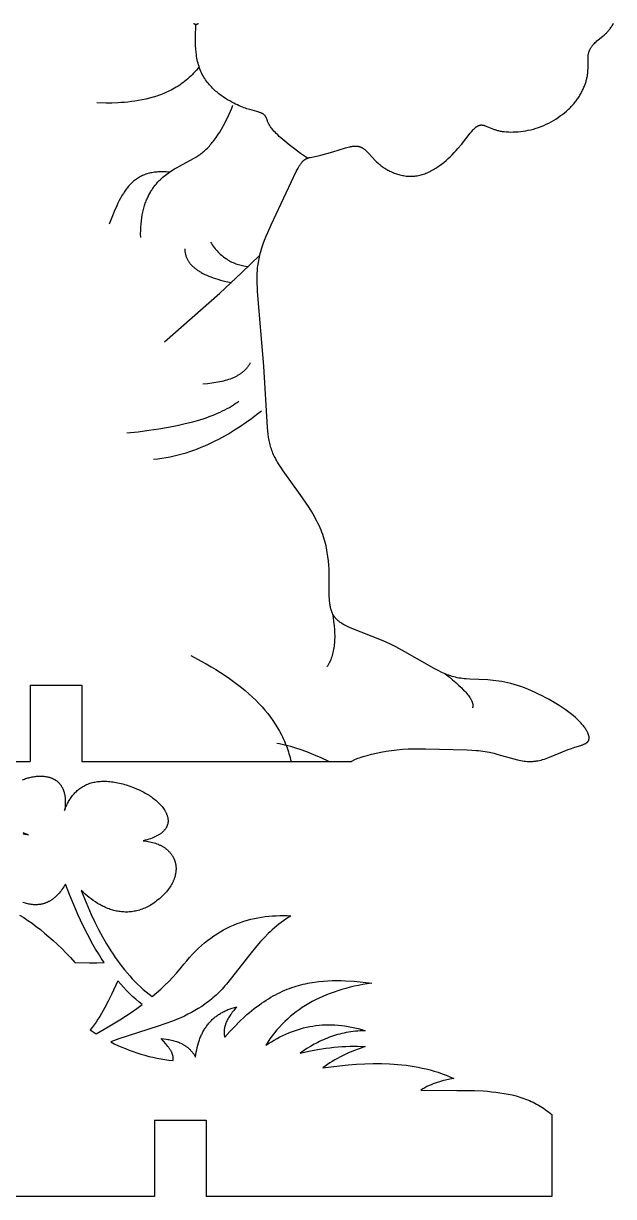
# Model space of a CAD drawing. Extents: x 321 to 471, y 203 to 316.
# Drawn here: x 432.3 to 464.1, y 203.4 to 266.7 of the extents above; entities that cross this region are included whole.
import ezdxf

# ---------------------------------------------------------------- set-up
doc = ezdxf.new("R2010")
doc.units = 0
doc.layers.get('0').update_dxf_attribs({"linetype": 'CONTINUOUS'})

msp = doc.modelspace()

# ---------------------------------------------------------------- linework, layer by layer
at = {"linetype": 'CONTINUOUS'}
for p, q in [((432.633, 231.009), (435.413, 231.009)), ((432.633, 231.009), (432.633, 226.88)), ((435.413, 231.009), (435.413, 226.88)), ((439.349, 207.506), (442.129, 207.506)), ((439.349, 207.506), (439.349, 203.377)), ((442.129, 207.506), (442.129, 203.377)), ((439.349, 203.377), (353.645, 203.377))]:
    msp.add_line(p, q, dxfattribs=at)
at = {"color": 7, "linetype": 'CONTINUOUS'}
for points in [[(435.413, 226.88), (449.982, 226.88), (449.995, 226.889), (450.008, 226.898), (450.022, 226.907), (450.037, 226.916), (450.067, 226.933), (450.099, 226.951), (450.133, 226.968), (450.169, 226.985), (450.206, 227.001), (450.246, 227.018), (450.329, 227.051), (450.419, 227.083), (450.515, 227.115), (450.617, 227.147), (450.83, 227.209), (451.062, 227.269), (451.311, 227.327), (451.575, 227.381), (451.852, 227.43), (452.14, 227.473), (452.437, 227.509), (452.74, 227.535), (453.049, 227.553), (453.361, 227.562), (453.985, 227.561), (456.236, 227.507), (456.482, 227.495), (456.723, 227.477), (456.843, 227.466), (456.962, 227.452), (457.08, 227.436), (457.198, 227.418), (457.316, 227.397), (457.434, 227.373), (457.667, 227.32), (457.897, 227.261), (458.758, 227.019), (458.951, 226.971), (459.043, 226.95), (459.133, 226.932), (459.22, 226.916), (459.306, 226.903), (459.39, 226.893), (459.473, 226.886), (459.514, 226.883), (459.555, 226.881), (459.596, 226.88), (459.636, 226.88), (459.677, 226.88), (459.718, 226.881), (459.758, 226.883), (459.799, 226.886), (459.84, 226.889), (459.881, 226.894), (459.922, 226.899), (459.964, 226.905), (460.005, 226.911), (460.047, 226.919), (460.133, 226.937), (460.22, 226.958), (460.309, 226.983), (460.401, 227.011), (460.494, 227.042), (460.687, 227.113), (461.684, 227.519), (461.873, 227.588), (462.054, 227.647), (462.376, 227.747), (462.446, 227.771), (462.479, 227.784), (462.511, 227.796), (462.542, 227.809), (462.572, 227.823), (462.6, 227.837), (462.613, 227.844), (462.626, 227.851), (462.639, 227.858), (462.651, 227.866), (462.663, 227.874), (462.675, 227.882), (462.686, 227.89), (462.697, 227.898), (462.707, 227.906), (462.717, 227.915), (462.726, 227.924), (462.731, 227.928), (462.735, 227.933), (462.74, 227.938), (462.744, 227.942), (462.748, 227.947), (462.752, 227.952), (462.756, 227.957), (462.76, 227.962), (462.764, 227.967), (462.767, 227.972), (462.771, 227.977), (462.774, 227.982), (462.778, 227.987), (462.781, 227.993), (462.784, 227.998), (462.787, 228.004), (462.789, 228.009), (462.792, 228.015), (462.795, 228.02), (462.797, 228.026), (462.799, 228.032), (462.801, 228.038), (462.803, 228.044), (462.805, 228.05), (462.807, 228.056), (462.809, 228.062), (462.81, 228.069), (462.812, 228.075), (462.813, 228.082), (462.814, 228.088), (462.815, 228.095), (462.816, 228.102), (462.817, 228.108), (462.818, 228.115), (462.818, 228.122), (462.819, 228.129), (462.819, 228.137), (462.819, 228.144), (462.819, 228.151), (462.819, 228.159), (462.818, 228.174), (462.817, 228.189), (462.815, 228.205), (462.813, 228.221), (462.81, 228.237), (462.807, 228.254), (462.803, 228.271), (462.799, 228.288), (462.794, 228.305), (462.788, 228.323), (462.782, 228.341), (462.776, 228.36), (462.769, 228.378), (462.761, 228.397), (462.753, 228.416), (462.744, 228.436), (462.735, 228.456), (462.714, 228.496), (462.692, 228.537), (462.667, 228.579), (462.64, 228.622), (462.611, 228.666), (462.579, 228.711), (462.545, 228.756), (462.509, 228.803), (462.47, 228.85), (462.429, 228.898), (462.386, 228.947), (462.341, 228.996), (462.292, 229.046), (462.242, 229.096), (462.189, 229.148), (462.076, 229.251), (461.953, 229.357), (461.82, 229.464), (461.678, 229.573), (461.526, 229.682), (461.366, 229.792), (461.198, 229.902), (461.025, 230.01), (460.845, 230.117), (460.661, 230.222), (460.474, 230.325), (460.283, 230.425), (460.091, 230.521), (459.898, 230.612), (459.705, 230.699), (459.513, 230.781), (459.322, 230.856), (459.135, 230.925), (458.951, 230.987), (458.771, 231.042), (458.596, 231.09), (458.425, 231.131), (458.259, 231.166), (458.097, 231.196), (457.94, 231.221), (457.786, 231.241), (457.638, 231.257), (457.493, 231.27), (457.353, 231.28), (456.379, 231.322), (456.172, 231.337), (456.073, 231.347), (455.976, 231.358), (455.881, 231.372), (455.787, 231.387), (455.695, 231.405), (455.603, 231.425), (455.512, 231.448), (455.421, 231.473), (455.33, 231.501), (455.238, 231.533), (455.146, 231.567), (455.052, 231.605), (454.956, 231.646), (454.859, 231.691), (454.659, 231.79), (454.454, 231.899), (452.87, 232.807), (452.375, 233.067), (452.121, 233.193), (451.862, 233.315), (451.598, 233.433), (450.003, 234.063), (449.884, 234.115), (449.771, 234.168), (449.663, 234.222), (449.611, 234.249), (449.561, 234.277), (449.512, 234.305), (449.465, 234.334), (449.42, 234.363), (449.376, 234.392), (449.335, 234.423), (449.295, 234.453), (449.258, 234.484), (449.239, 234.5), (449.221, 234.516), (449.204, 234.532), (449.187, 234.549), (449.171, 234.565), (449.155, 234.582), (449.139, 234.599), (449.124, 234.616), (449.109, 234.634), (449.094, 234.652), (449.08, 234.67), (449.067, 234.688), (449.053, 234.707), (449.04, 234.725), (449.028, 234.744), (449.016, 234.764), (449.004, 234.783), (448.993, 234.803), (448.982, 234.824), (448.971, 234.844), (448.961, 234.865), (448.951, 234.887), (448.941, 234.908), (448.932, 234.93), (448.923, 234.953), (448.914, 234.975), (448.898, 235.022), (448.883, 235.07), (448.869, 235.12), (448.856, 235.172), (448.845, 235.225), (448.834, 235.281), (448.825, 235.338), (448.817, 235.397), (448.809, 235.459), (448.803, 235.522), (448.793, 235.656), (448.786, 235.798), (448.779, 237.061), (448.771, 237.273), (448.758, 237.491), (448.739, 237.714), (448.713, 237.943), (448.697, 238.058), (448.678, 238.175), (448.658, 238.293), (448.634, 238.411), (448.609, 238.53), (448.58, 238.65), (448.548, 238.771), (448.514, 238.892), (448.476, 239.013), (448.434, 239.135), (448.39, 239.257), (448.341, 239.379), (448.289, 239.502), (448.234, 239.624), (448.175, 239.747), (448.113, 239.869), (448.048, 239.992), (447.981, 240.114), (447.839, 240.357), (447.69, 240.598), (447.534, 240.836), (447.212, 241.304), (446.292, 242.585), (446.164, 242.774), (446.048, 242.955), (445.995, 243.042), (445.946, 243.127), (445.899, 243.21), (445.856, 243.292), (445.816, 243.372), (445.779, 243.451), (445.744, 243.529), (445.712, 243.606), (445.683, 243.683), (445.656, 243.76), (445.631, 243.836), (445.608, 243.912), (445.587, 243.989), (445.568, 244.066), (445.551, 244.144), (445.536, 244.223), (445.522, 244.303), (445.509, 244.385), (445.488, 244.553), (445.47, 244.73), (445.455, 244.917), (445.254, 248.237), (444.913, 252.268), (444.9, 252.479), (444.891, 252.684), (444.886, 252.883), (444.887, 253.078), (444.894, 253.27), (444.899, 253.365), (444.907, 253.46), (444.916, 253.555), (444.927, 253.65), (444.94, 253.745), (444.954, 253.84), (444.971, 253.936), (444.99, 254.032), (445.011, 254.13), (445.034, 254.228), (445.059, 254.327), (445.087, 254.427), (445.148, 254.629), (445.216, 254.834), (445.292, 255.041), (445.372, 255.25), (445.458, 255.459), (445.639, 255.875), (447.005, 258.741), (447.097, 258.92), (447.141, 258.999), (447.183, 259.071), (447.204, 259.105), (447.225, 259.137), (447.246, 259.167), (447.266, 259.196), (447.287, 259.223), (447.307, 259.248), (447.328, 259.271), (447.348, 259.294), (447.359, 259.304), (447.369, 259.314), (447.379, 259.324), (447.39, 259.334), (447.4, 259.343), (447.41, 259.352), (447.421, 259.361), (447.431, 259.369), (447.442, 259.377), (447.452, 259.385), (447.463, 259.392), (447.474, 259.399), (447.484, 259.406), (447.495, 259.413), (447.506, 259.419), (447.517, 259.426), (447.528, 259.432), (447.539, 259.437), (447.55, 259.443), (447.561, 259.448), (447.583, 259.458), (447.606, 259.468), (447.63, 259.477), (447.653, 259.485), (447.678, 259.492), (447.702, 259.499), (447.753, 259.513), (448.179, 259.602), (448.327, 259.636), (448.646, 259.719), (448.984, 259.815), (449.652, 260.024), (449.732, 260.047), (449.81, 260.068), (449.887, 260.086), (449.925, 260.094), (449.962, 260.101), (450, 260.108), (450.037, 260.113), (450.074, 260.118), (450.11, 260.121), (450.146, 260.123), (450.181, 260.124), (450.199, 260.124), (450.216, 260.124), (450.234, 260.124), (450.251, 260.123), (450.269, 260.121), (450.286, 260.12), (450.303, 260.118), (450.32, 260.116), (450.337, 260.113), (450.353, 260.11), (450.37, 260.107), (450.387, 260.103), (450.403, 260.099), (450.419, 260.094), (450.436, 260.089), (450.452, 260.084), (450.468, 260.078), (450.484, 260.072), (450.499, 260.065), (450.515, 260.058), (450.531, 260.05), (450.546, 260.042), (450.561, 260.034), (450.577, 260.025), (450.592, 260.016), (450.607, 260.006), (450.622, 259.996), (450.637, 259.985), (450.652, 259.974), (450.667, 259.963), (450.697, 259.939), (450.726, 259.914), (450.756, 259.888), (450.785, 259.861), (450.815, 259.832), (450.874, 259.771), (451.127, 259.498), (451.267, 259.35), (451.343, 259.276), (451.423, 259.202), (451.464, 259.165), (451.507, 259.129), (451.551, 259.093), (451.596, 259.057), (451.643, 259.022), (451.691, 258.988), (451.74, 258.954), (451.791, 258.921), (451.843, 258.889), (451.895, 258.857), (451.949, 258.827), (452.004, 258.797), (452.061, 258.769), (452.118, 258.741), (452.176, 258.714), (452.234, 258.689), (452.294, 258.665), (452.355, 258.642), (452.416, 258.621), (452.478, 258.601), (452.541, 258.582), (452.604, 258.565), (452.668, 258.55), (452.733, 258.536), (452.798, 258.524), (452.863, 258.513), (452.929, 258.505), (452.996, 258.498), (453.062, 258.493), (453.129, 258.491), (453.197, 258.49), (453.264, 258.491), (453.332, 258.495), (453.399, 258.501), (453.467, 258.509), (453.535, 258.519), (453.603, 258.532), (453.671, 258.547), (453.739, 258.565), (453.806, 258.584), (453.874, 258.606), (453.941, 258.63), (454.008, 258.656), (454.075, 258.683), (454.142, 258.713), (454.209, 258.745), (454.275, 258.778), (454.341, 258.813), (454.406, 258.849), (454.471, 258.887), (454.536, 258.927), (454.6, 258.968), (454.663, 259.011), (454.726, 259.054), (454.851, 259.146), (454.973, 259.241), (455.092, 259.34), (455.208, 259.443), (455.321, 259.549), (455.43, 259.657), (455.536, 259.767), (455.637, 259.879), (455.735, 259.99), (455.92, 260.213), (456.395, 260.816), (456.465, 260.899), (456.532, 260.976), (456.565, 261.011), (456.597, 261.044), (456.628, 261.075), (456.659, 261.104), (456.675, 261.118), (456.69, 261.131), (456.705, 261.144), (456.72, 261.155), (456.735, 261.167), (456.75, 261.177), (456.765, 261.187), (456.779, 261.196), (456.794, 261.205), (456.808, 261.213), (456.822, 261.22), (456.836, 261.227), (456.851, 261.233), (456.857, 261.236), (456.865, 261.238), (456.872, 261.241), (456.879, 261.243), (456.885, 261.245), (456.892, 261.247), (456.899, 261.249), (456.906, 261.251), (456.913, 261.253), (456.92, 261.254), (456.927, 261.256), (456.934, 261.257), (456.941, 261.258), (456.948, 261.259), (456.955, 261.26), (456.962, 261.261), (456.969, 261.261), (456.975, 261.262), (456.989, 261.262), (457.003, 261.263), (457.017, 261.262), (457.031, 261.262), (457.045, 261.26), (457.058, 261.259), (457.072, 261.257), (457.086, 261.254), (457.1, 261.252), (457.115, 261.249), (457.129, 261.245), (457.143, 261.241), (457.157, 261.237), (457.172, 261.233), (457.201, 261.223), (457.231, 261.212), (457.292, 261.188), (457.569, 261.069), (457.648, 261.039), (457.689, 261.024), (457.732, 261.009), (457.777, 260.995), (457.822, 260.982), (457.87, 260.969), (457.918, 260.958), (457.968, 260.947), (458.02, 260.936), (458.072, 260.927), (458.126, 260.918), (458.182, 260.911), (458.238, 260.904), (458.354, 260.893), (458.474, 260.886), (458.598, 260.882), (458.725, 260.883), (458.855, 260.887), (458.988, 260.896), (459.122, 260.909), (459.258, 260.926), (459.396, 260.949), (459.535, 260.975), (459.674, 261.007), (459.813, 261.044), (459.953, 261.086), (460.091, 261.133), (460.229, 261.184), (460.366, 261.24), (460.501, 261.301), (460.634, 261.366), (460.766, 261.434), (460.895, 261.507), (461.021, 261.584), (461.144, 261.663), (461.264, 261.747), (461.381, 261.833), (461.493, 261.922), (461.602, 262.014), (461.654, 262.061), (461.706, 262.109), (461.756, 262.157), (461.805, 262.206), (461.852, 262.256), (461.899, 262.306), (461.944, 262.356), (461.987, 262.407), (462.03, 262.458), (462.071, 262.51), (462.111, 262.562), (462.15, 262.614), (462.187, 262.666), (462.223, 262.719), (462.258, 262.772), (462.292, 262.825), (462.325, 262.878), (462.356, 262.931), (462.386, 262.985), (462.415, 263.038), (462.443, 263.091), (462.469, 263.144), (462.494, 263.197), (462.518, 263.25), (462.541, 263.303), (462.563, 263.355), (462.583, 263.408), (462.602, 263.46), (462.62, 263.511), (462.637, 263.562), (462.653, 263.613), (462.668, 263.663), (462.681, 263.713), (462.693, 263.762), (462.704, 263.811), (462.714, 263.859), (462.723, 263.907), (462.731, 263.953), (462.738, 264), (462.743, 264.045), (462.752, 264.134), (462.758, 264.221), (462.762, 264.306), (462.763, 264.388), (462.759, 264.835), (462.761, 264.902), (462.762, 264.935), (462.765, 264.968), (462.768, 265), (462.771, 265.031), (462.776, 265.062), (462.781, 265.093), (462.787, 265.123), (462.795, 265.153), (462.803, 265.182), (462.812, 265.211), (462.821, 265.239), (462.832, 265.267), (462.843, 265.295), (462.856, 265.322), (462.869, 265.349), (462.882, 265.376), (462.897, 265.402), (462.912, 265.428), (462.928, 265.454), (462.945, 265.479), (462.963, 265.504), (462.981, 265.529), (462.999, 265.553), (463.019, 265.577), (463.039, 265.601), (463.059, 265.625), (463.081, 265.648), (463.102, 265.671), (463.147, 265.717), (463.195, 265.762), (463.244, 265.806), (463.295, 265.85), (463.573, 266.07), (463.632, 266.119), (463.691, 266.172), (463.721, 266.2), (463.751, 266.229), (463.781, 266.26), (463.811, 266.292), (463.841, 266.325), (463.871, 266.36), (463.901, 266.397), (463.931, 266.436), (463.961, 266.476), (463.991, 266.519), (464.02, 266.564), (464.05, 266.611), (464.079, 266.66), (464.109, 266.712), (464.138, 266.766)], [(441.729, 266.747), (441.72, 266.74), (441.711, 266.734), (441.701, 266.728), (441.692, 266.722), (441.683, 266.717), (441.674, 266.712), (441.67, 266.71), (441.665, 266.708), (441.661, 266.706), (441.656, 266.704), (441.652, 266.702), (441.647, 266.701), (441.643, 266.699), (441.639, 266.698), (441.634, 266.696), (441.63, 266.695), (441.625, 266.694), (441.621, 266.693), (441.617, 266.692), (441.612, 266.692), (441.608, 266.691), (441.604, 266.691), (441.599, 266.69), (441.595, 266.69), (441.591, 266.69), (441.586, 266.69), (441.582, 266.69), (441.578, 266.69), (441.573, 266.69), (441.569, 266.691), (441.565, 266.691), (441.56, 266.692), (441.556, 266.692), (441.552, 266.693), (441.548, 266.694), (441.543, 266.695), (441.539, 266.696), (441.535, 266.697), (441.53, 266.699), (441.526, 266.7), (441.522, 266.702), (441.518, 266.703), (441.513, 266.705), (441.509, 266.707), (441.505, 266.709), (441.501, 266.711), (441.496, 266.713), (441.492, 266.715), (441.484, 266.719), (441.475, 266.724), (441.467, 266.73), (441.458, 266.735), (441.45, 266.741), (441.442, 266.748)], [(412.934, 226.88), (432.633, 226.88)], [(432.21, 225.888), (432.267, 225.91), (432.325, 225.931), (432.383, 225.951), (432.441, 225.97), (432.5, 225.987), (432.559, 226.003), (432.617, 226.018), (432.677, 226.031), (432.736, 226.043), (432.795, 226.054), (432.854, 226.064), (432.912, 226.071), (432.971, 226.078), (433.029, 226.083), (433.088, 226.086), (433.145, 226.088), (433.203, 226.089), (433.26, 226.087), (433.316, 226.084), (433.372, 226.08), (433.427, 226.074), (433.482, 226.066), (433.535, 226.056), (433.562, 226.05), (433.588, 226.044), (433.614, 226.038), (433.64, 226.031), (433.666, 226.024), (433.691, 226.016), (433.717, 226.008), (433.742, 225.999), (433.766, 225.99), (433.791, 225.98), (433.815, 225.97), (433.839, 225.96), (433.863, 225.949), (433.886, 225.937), (433.909, 225.925), (433.932, 225.913), (433.954, 225.9), (433.976, 225.886), (433.998, 225.872), (434.02, 225.858), (434.041, 225.843), (434.062, 225.827), (434.082, 225.811), (434.102, 225.794), (434.122, 225.777), (434.141, 225.76), (434.16, 225.742), (434.178, 225.723), (434.197, 225.704), (434.214, 225.684), (434.232, 225.664), (434.249, 225.643), (434.265, 225.621), (434.281, 225.599), (434.297, 225.577), (434.312, 225.554), (434.327, 225.53), (434.341, 225.506), (434.355, 225.481), (434.368, 225.456), (434.381, 225.43), (434.393, 225.403), (434.405, 225.376), (434.417, 225.349), (434.428, 225.32), (434.438, 225.291), (434.448, 225.262), (434.457, 225.232), (434.466, 225.201), (434.474, 225.17), (434.482, 225.138), (434.489, 225.106), (434.495, 225.072), (434.501, 225.039), (434.507, 225.004), (434.512, 224.969), (434.516, 224.934), (434.52, 224.897), (434.523, 224.861), (434.525, 224.823), (434.528, 224.746), (434.528, 224.666), (434.526, 224.584), (434.521, 224.499), (434.514, 224.412), (434.504, 224.321), (434.49, 224.228), (434.514, 224.293), (434.538, 224.357), (434.564, 224.42), (434.59, 224.482), (434.618, 224.542), (434.647, 224.602), (434.677, 224.66), (434.708, 224.717), (434.74, 224.773), (434.774, 224.828), (434.808, 224.882), (434.844, 224.934), (434.881, 224.985), (434.919, 225.035), (434.958, 225.083), (434.999, 225.13), (435.04, 225.176), (435.083, 225.22), (435.127, 225.263), (435.172, 225.304), (435.218, 225.344), (435.266, 225.383), (435.314, 225.419), (435.364, 225.455), (435.416, 225.489), (435.468, 225.521), (435.521, 225.552), (435.576, 225.581), (435.632, 225.609), (435.69, 225.635), (435.748, 225.659), (435.808, 225.681), (435.869, 225.702), (435.931, 225.721), (435.995, 225.739), (436.06, 225.755), (436.126, 225.768), (436.193, 225.78), (436.262, 225.791), (436.332, 225.799), (436.403, 225.805), (436.475, 225.81), (436.549, 225.813), (436.624, 225.813), (436.701, 225.812), (436.778, 225.809), (436.858, 225.804), (436.938, 225.797), (437.02, 225.787), (437.103, 225.776), (437.187, 225.763), (437.273, 225.747), (437.36, 225.729), (437.448, 225.71), (437.538, 225.688), (437.629, 225.664), (437.722, 225.637), (437.816, 225.609), (438.008, 225.545), (438.205, 225.472), (438.409, 225.389), (438.484, 225.356), (438.559, 225.322), (438.633, 225.287), (438.705, 225.25), (438.777, 225.212), (438.847, 225.174), (438.916, 225.134), (438.983, 225.093), (439.049, 225.052), (439.114, 225.009), (439.177, 224.965), (439.238, 224.921), (439.298, 224.876), (439.356, 224.83), (439.412, 224.784), (439.466, 224.737), (439.519, 224.689), (439.569, 224.641), (439.618, 224.592), (439.664, 224.543), (439.709, 224.494), (439.751, 224.444), (439.79, 224.393), (439.828, 224.343), (439.863, 224.292), (439.88, 224.267), (439.896, 224.241), (439.911, 224.216), (439.926, 224.19), (439.94, 224.164), (439.954, 224.139), (439.966, 224.113), (439.979, 224.087), (439.99, 224.062), (440.001, 224.036), (440.011, 224.01), (440.02, 223.985), (440.029, 223.959), (440.037, 223.934), (440.044, 223.908), (440.051, 223.882), (440.057, 223.857), (440.062, 223.832), (440.066, 223.806), (440.07, 223.781), (440.073, 223.755), (440.075, 223.73), (440.076, 223.705), (440.077, 223.68), (440.077, 223.655), (440.076, 223.63), (440.074, 223.605), (440.071, 223.581), (440.067, 223.556), (440.063, 223.532), (440.058, 223.507), (440.052, 223.483), (440.045, 223.459), (440.037, 223.435), (440.029, 223.411), (440.019, 223.387), (440.009, 223.364), (439.998, 223.34), (439.986, 223.317), (439.973, 223.294), (439.959, 223.271), (439.944, 223.249), (439.928, 223.226), (439.911, 223.204), (439.894, 223.181), (439.875, 223.16), (439.856, 223.138), (439.835, 223.116), (439.814, 223.095), (439.791, 223.074), (439.768, 223.053), (439.743, 223.032), (439.718, 223.012), (439.692, 222.992), (439.664, 222.972), (439.636, 222.952), (439.606, 222.933), (439.576, 222.914), (439.544, 222.895), (439.511, 222.876), (439.478, 222.858), (439.443, 222.84), (439.407, 222.822), (439.37, 222.805), (439.293, 222.771), (439.211, 222.738), (439.125, 222.707), (439.035, 222.677), (438.94, 222.648), (438.84, 222.621), (438.735, 222.596), (438.825, 222.587), (438.913, 222.575), (438.998, 222.562), (439.082, 222.546), (439.163, 222.528), (439.242, 222.509), (439.318, 222.487), (439.393, 222.463), (439.465, 222.437), (439.535, 222.41), (439.569, 222.395), (439.602, 222.38), (439.635, 222.365), (439.668, 222.349), (439.699, 222.333), (439.73, 222.316), (439.761, 222.299), (439.791, 222.282), (439.82, 222.264), (439.849, 222.246), (439.877, 222.227), (439.905, 222.208), (439.932, 222.188), (439.959, 222.168), (439.984, 222.148), (440.01, 222.128), (440.034, 222.107), (440.058, 222.085), (440.082, 222.064), (440.105, 222.042), (440.127, 222.019), (440.148, 221.996), (440.169, 221.973), (440.19, 221.95), (440.21, 221.926), (440.229, 221.902), (440.247, 221.878), (440.265, 221.853), (440.282, 221.828), (440.299, 221.803), (440.315, 221.778), (440.33, 221.752), (440.345, 221.726), (440.359, 221.699), (440.373, 221.673), (440.386, 221.646), (440.398, 221.619), (440.41, 221.591), (440.421, 221.564), (440.431, 221.536), (440.441, 221.508), (440.45, 221.48), (440.458, 221.451), (440.466, 221.422), (440.473, 221.393), (440.479, 221.364), (440.485, 221.335), (440.49, 221.306), (440.495, 221.276), (440.498, 221.246), (440.502, 221.216), (440.504, 221.186), (440.506, 221.155), (440.507, 221.125), (440.507, 221.094), (440.507, 221.063), (440.506, 221.032), (440.505, 221.001), (440.503, 220.97), (440.5, 220.939), (440.496, 220.907), (440.492, 220.876), (440.487, 220.844), (440.482, 220.812), (440.475, 220.78), (440.468, 220.749), (440.461, 220.716), (440.452, 220.684), (440.443, 220.652), (440.434, 220.62), (440.423, 220.588), (440.412, 220.555), (440.4, 220.523), (440.388, 220.49), (440.374, 220.458), (440.361, 220.425), (440.346, 220.393), (440.331, 220.36), (440.298, 220.295), (440.262, 220.23), (440.224, 220.165), (440.182, 220.1), (440.138, 220.035), (440.091, 219.97), (440.041, 219.906), (439.988, 219.842), (439.932, 219.778), (439.873, 219.714), (439.811, 219.651), (439.746, 219.588), (439.678, 219.526), (439.607, 219.464), (439.533, 219.403), (439.461, 219.347), (439.39, 219.293), (439.318, 219.242), (439.246, 219.194), (439.175, 219.149), (439.103, 219.106), (439.031, 219.066), (438.96, 219.028), (438.888, 218.993), (438.817, 218.96), (438.745, 218.93), (438.674, 218.902), (438.603, 218.877), (438.532, 218.854), (438.461, 218.833), (438.39, 218.815), (438.319, 218.799), (438.249, 218.785), (438.179, 218.773), (438.109, 218.763), (438.039, 218.756), (437.969, 218.75), (437.9, 218.747), (437.83, 218.745), (437.761, 218.746), (437.692, 218.748), (437.624, 218.752), (437.556, 218.758), (437.488, 218.766), (437.42, 218.776), (437.353, 218.787), (437.286, 218.801), (437.22, 218.815), (437.153, 218.832), (437.088, 218.85), (437.022, 218.87), (436.957, 218.891), (436.892, 218.913), (436.828, 218.938), (436.764, 218.963), (436.701, 218.99), (436.638, 219.018), (436.575, 219.048), (436.513, 219.079), (436.452, 219.111), (436.391, 219.144), (436.33, 219.179), (436.27, 219.214), (436.152, 219.289), (436.036, 219.367), (435.922, 219.45), (435.811, 219.536), (435.702, 219.625), (435.595, 219.717), (435.492, 219.812), (435.391, 219.909), (435.565, 219.471), (435.746, 219.041), (435.932, 218.619), (436.126, 218.206), (436.328, 217.803), (436.538, 217.41), (436.757, 217.027), (436.985, 216.656), (437.103, 216.475), (437.224, 216.297), (437.347, 216.123), (437.472, 215.951), (437.601, 215.783), (437.733, 215.619), (437.867, 215.458), (438.004, 215.3), (438.145, 215.146), (438.288, 214.996), (438.435, 214.85), (438.585, 214.707), (438.739, 214.569), (438.896, 214.435), (439.056, 214.305), (439.22, 214.178), (439.452, 214.376), (439.679, 214.579), (439.901, 214.787), (440.118, 215.002), (440.33, 215.223), (440.537, 215.45), (440.738, 215.685), (440.934, 215.926), (441.086, 216.114), (441.24, 216.294), (441.396, 216.466), (441.555, 216.63), (441.716, 216.787), (441.879, 216.936), (442.044, 217.078), (442.212, 217.213), (442.381, 217.341), (442.552, 217.462), (442.725, 217.575), (442.9, 217.682), (443.077, 217.783), (443.255, 217.876), (443.436, 217.963), (443.618, 218.044), (443.801, 218.118), (443.986, 218.186), (444.172, 218.248), (444.36, 218.305), (444.55, 218.355), (444.74, 218.399), (444.932, 218.438), (445.125, 218.47), (445.32, 218.498), (445.515, 218.52), (445.712, 218.537), (445.909, 218.548), (446.108, 218.555), (446.307, 218.556), (446.507, 218.553), (446.708, 218.544), (446.57, 218.455), (446.435, 218.365), (446.305, 218.272), (446.178, 218.178), (446.056, 218.083), (445.936, 217.986), (445.82, 217.887), (445.707, 217.786), (445.596, 217.684), (445.488, 217.58), (445.277, 217.367), (445.074, 217.147), (444.875, 216.92), (444.485, 216.446), (443.229, 214.85), (443.152, 214.758), (443.075, 214.668), (442.996, 214.581), (442.916, 214.496), (442.836, 214.414), (442.754, 214.334), (442.672, 214.256), (442.589, 214.18), (442.504, 214.106), (442.419, 214.035), (442.334, 213.965), (442.247, 213.898), (442.16, 213.832), (442.071, 213.768), (441.892, 213.646), (441.711, 213.53), (441.526, 213.421), (441.339, 213.318), (441.149, 213.22), (440.956, 213.127), (440.761, 213.039), (440.564, 212.955), (440.365, 212.875), (439.96, 212.723), (439.548, 212.581), (437.413, 211.892), (436.978, 211.733), (437.174, 211.635), (437.372, 211.541), (437.573, 211.451), (437.775, 211.366), (437.98, 211.284), (438.187, 211.207), (438.395, 211.135), (438.605, 211.068), (438.817, 211.006), (439.031, 210.949), (439.246, 210.897), (439.463, 210.851), (439.682, 210.811), (439.901, 210.776), (440.122, 210.748), (440.345, 210.726), (440.346, 210.736), (440.348, 210.745), (440.35, 210.755), (440.351, 210.764), (440.352, 210.774), (440.353, 210.783), (440.354, 210.793), (440.355, 210.802), (440.356, 210.821), (440.356, 210.841), (440.355, 210.86), (440.354, 210.879), (440.353, 210.898), (440.35, 210.917), (440.348, 210.937), (440.344, 210.956), (440.34, 210.975), (440.336, 210.994), (440.331, 211.014), (440.325, 211.033), (440.319, 211.052), (440.312, 211.071), (440.305, 211.091), (440.298, 211.11), (440.29, 211.129), (440.281, 211.148), (440.272, 211.167), (440.263, 211.187), (440.243, 211.225), (440.222, 211.263), (440.199, 211.301), (440.175, 211.339), (440.15, 211.376), (440.124, 211.414), (440.097, 211.451), (440.068, 211.488), (440.01, 211.561), (439.949, 211.633), (439.824, 211.773), (439.701, 211.907), (439.845, 211.893), (439.987, 211.876), (440.057, 211.865), (440.127, 211.854), (440.195, 211.841), (440.263, 211.826), (440.33, 211.811), (440.397, 211.794), (440.462, 211.775), (440.526, 211.755), (440.59, 211.733), (440.652, 211.709), (440.714, 211.684), (440.774, 211.656), (440.833, 211.627), (440.863, 211.611), (440.892, 211.595), (440.92, 211.579), (440.948, 211.562), (440.976, 211.544), (441.004, 211.526), (441.031, 211.508), (441.058, 211.488), (441.085, 211.469), (441.112, 211.448), (441.137, 211.427), (441.163, 211.406), (441.189, 211.384), (441.214, 211.361), (441.238, 211.337), (441.262, 211.313), (441.286, 211.289), (441.31, 211.263), (441.333, 211.237), (441.356, 211.21), (441.378, 211.183), (441.4, 211.155), (441.422, 211.126), (441.443, 211.097), (441.464, 211.067), (441.484, 211.036), (441.504, 211.004), (441.523, 210.972), (441.542, 210.939), (441.561, 210.905), (441.578, 211.042), (441.599, 211.175), (441.623, 211.306), (441.651, 211.432), (441.682, 211.556), (441.716, 211.676), (441.753, 211.793), (441.773, 211.85), (441.794, 211.906), (441.816, 211.962), (441.838, 212.016), (441.862, 212.07), (441.886, 212.123), (441.911, 212.175), (441.937, 212.227), (441.963, 212.277), (441.991, 212.327), (442.019, 212.375), (442.048, 212.423), (442.078, 212.47), (442.109, 212.517), (442.141, 212.562), (442.174, 212.607), (442.207, 212.65), (442.241, 212.693), (442.276, 212.735), (442.312, 212.777), (442.349, 212.817), (442.387, 212.857), (442.425, 212.895), (442.464, 212.933), (442.504, 212.97), (442.545, 213.006), (442.587, 213.042), (442.63, 213.076), (442.673, 213.11), (442.717, 213.143), (442.763, 213.175), (442.809, 213.206), (442.855, 213.236), (442.903, 213.266), (442.952, 213.294), (443.001, 213.322), (443.051, 213.349), (443.102, 213.375), (443.154, 213.401), (443.207, 213.425), (443.26, 213.449), (443.314, 213.472), (443.37, 213.494), (443.426, 213.515), (443.482, 213.535), (443.54, 213.554), (443.658, 213.591), (443.779, 213.624), (443.622, 213.431), (443.548, 213.334), (443.477, 213.236), (443.443, 213.187), (443.41, 213.137), (443.379, 213.088), (443.349, 213.038), (443.32, 212.988), (443.292, 212.938), (443.266, 212.888), (443.242, 212.837), (443.219, 212.786), (443.198, 212.735), (443.179, 212.683), (443.171, 212.657), (443.162, 212.631), (443.155, 212.605), (443.147, 212.579), (443.14, 212.552), (443.134, 212.526), (443.128, 212.5), (443.123, 212.473), (443.119, 212.447), (443.115, 212.42), (443.111, 212.393), (443.108, 212.366), (443.106, 212.339), (443.104, 212.312), (443.103, 212.285), (443.103, 212.257), (443.103, 212.23), (443.104, 212.202), (443.105, 212.175), (443.108, 212.147), (443.111, 212.119), (443.114, 212.091), (443.118, 212.063), (443.123, 212.035), (443.129, 212.007), (443.135, 211.978), (443.406, 212.285), (443.675, 212.571), (443.941, 212.838), (444.206, 213.085), (444.338, 213.203), (444.469, 213.315), (444.6, 213.423), (444.73, 213.527), (444.859, 213.627), (444.989, 213.722), (445.118, 213.814), (445.246, 213.901), (445.374, 213.984), (445.502, 214.064), (445.629, 214.14), (445.756, 214.212), (445.882, 214.28), (446.009, 214.345), (446.134, 214.406), (446.26, 214.464), (446.385, 214.519), (446.509, 214.571), (446.634, 214.619), (446.758, 214.664), (446.882, 214.707), (447.005, 214.746), (447.128, 214.783), (447.251, 214.816), (447.374, 214.848), (447.496, 214.876), (447.618, 214.902), (447.74, 214.926), (447.861, 214.947), (447.982, 214.966), (448.224, 214.997), (448.465, 215.02), (448.705, 215.036), (448.945, 215.044), (449.184, 215.046), (449.422, 215.043), (449.659, 215.034), (450.133, 215.005), (451.078, 214.912), (450.836, 214.874), (450.598, 214.832), (450.364, 214.786), (450.133, 214.736), (449.907, 214.682), (449.684, 214.623), (449.466, 214.56), (449.251, 214.493), (449.04, 214.422), (448.834, 214.347), (448.631, 214.267), (448.433, 214.183), (448.238, 214.094), (448.048, 214.001), (447.862, 213.904), (447.68, 213.802), (447.502, 213.696), (447.328, 213.585), (447.159, 213.47), (446.994, 213.35), (446.833, 213.226), (446.676, 213.097), (446.524, 212.963), (446.376, 212.825), (446.233, 212.682), (446.094, 212.535), (445.959, 212.382), (445.829, 212.225), (445.703, 212.063), (445.582, 211.897), (445.466, 211.725), (445.354, 211.549), (445.505, 211.647), (445.657, 211.741), (445.81, 211.83), (445.965, 211.916), (446.12, 211.997), (446.276, 212.073), (446.433, 212.145), (446.591, 212.213), (446.75, 212.276), (446.911, 212.335), (447.072, 212.389), (447.234, 212.438), (447.397, 212.482), (447.562, 212.522), (447.727, 212.556), (447.894, 212.586), (448.062, 212.61), (448.23, 212.63), (448.4, 212.644), (448.572, 212.653), (448.744, 212.657), (448.917, 212.656), (449.092, 212.649), (449.268, 212.637), (449.445, 212.619), (449.623, 212.596), (449.803, 212.567), (449.984, 212.532), (450.166, 212.492), (450.349, 212.446), (450.534, 212.394), (450.72, 212.336), (450.586, 212.332), (450.454, 212.325), (450.324, 212.316), (450.196, 212.304), (450.07, 212.289), (449.945, 212.272), (449.822, 212.253), (449.701, 212.231), (449.581, 212.207), (449.464, 212.181), (449.347, 212.152), (449.232, 212.122), (449.119, 212.089), (449.007, 212.054), (448.897, 212.017), (448.788, 211.978), (448.681, 211.937), (448.575, 211.894), (448.47, 211.849), (448.366, 211.803), (448.264, 211.755), (448.163, 211.705), (448.063, 211.653), (447.965, 211.6), (447.771, 211.488), (447.581, 211.371), (447.396, 211.248), (447.214, 211.12), (447.683, 211.225), (448.143, 211.314), (448.595, 211.387), (448.818, 211.416), (449.039, 211.441), (449.257, 211.462), (449.473, 211.478), (449.687, 211.49), (449.898, 211.497), (450.107, 211.499), (450.314, 211.497), (450.518, 211.489), (450.72, 211.477), (450.403, 211.363), (450.095, 211.242), (449.795, 211.113), (449.648, 211.046), (449.504, 210.976), (449.361, 210.904), (449.222, 210.83), (449.084, 210.754), (448.948, 210.675), (448.815, 210.593), (448.685, 210.509), (448.556, 210.422), (448.43, 210.332), (449.342, 210.444), (449.796, 210.489), (450.249, 210.524), (450.701, 210.549), (451.15, 210.562), (451.598, 210.562), (452.044, 210.548), (452.266, 210.535), (452.488, 210.518), (452.708, 210.496), (452.929, 210.471), (453.148, 210.44), (453.367, 210.405), (453.585, 210.365), (453.803, 210.32), (454.02, 210.27), (454.236, 210.215), (454.451, 210.154), (454.665, 210.087), (454.879, 210.014), (455.091, 209.936), (455.303, 209.851), (455.514, 209.76), (455.291, 209.718), (455.067, 209.67), (454.955, 209.643), (454.843, 209.613), (454.732, 209.581), (454.62, 209.546), (454.508, 209.507), (454.396, 209.465), (454.284, 209.418), (454.173, 209.368), (454.061, 209.313), (454.005, 209.283), (453.949, 209.252), (453.893, 209.22), (453.837, 209.187), (453.781, 209.152), (453.725, 209.116), (455.67, 209.114), (456.624, 209.101), (457.092, 209.079), (457.323, 209.062), (457.552, 209.042), (457.779, 209.017), (458.003, 208.987), (458.225, 208.952), (458.444, 208.91), (458.66, 208.863), (458.873, 208.809), (458.978, 208.779), (459.083, 208.747), (459.186, 208.714), (459.289, 208.678), (459.391, 208.641), (459.491, 208.601), (459.591, 208.559), (459.69, 208.516), (459.788, 208.47), (459.885, 208.421), (459.981, 208.371), (460.076, 208.318), (460.17, 208.262), (460.263, 208.204), (460.355, 208.144), (460.445, 208.081), (460.535, 208.015), (460.623, 207.946), (460.71, 207.875), (460.796, 207.801), (460.796, 207.801), (460.796, 203.377), (460.795, 203.377), (442.129, 203.377)], [(432.248, 222.966), (432.531, 222.922), (432.433, 222.952), (432.337, 222.983), (432.244, 223.016)], [(432.056, 218.58), (432.28, 218.442), (432.505, 218.294), (432.73, 218.138), (432.956, 217.971), (433.182, 217.796), (433.41, 217.61), (433.638, 217.414), (433.868, 217.209), (434.099, 216.993), (434.331, 216.767), (434.565, 216.53), (434.801, 216.283), (435.038, 216.025), (435.832, 216.007), (436.228, 216.009), (436.624, 216.022), (436.467, 216.259), (436.314, 216.501), (436.165, 216.748), (436.02, 216.999), (435.74, 217.512), (435.474, 218.04), (435.221, 218.581), (434.981, 219.131), (434.753, 219.691), (434.537, 220.257), (434.49, 220.178), (434.443, 220.101), (434.395, 220.028), (434.346, 219.958), (434.297, 219.891), (434.247, 219.828), (434.196, 219.767), (434.145, 219.71), (434.093, 219.655), (434.04, 219.603), (434.014, 219.579), (433.987, 219.555), (433.96, 219.532), (433.933, 219.509), (433.906, 219.487), (433.879, 219.466), (433.851, 219.446), (433.824, 219.426), (433.796, 219.407), (433.768, 219.389), (433.74, 219.371), (433.712, 219.354), (433.684, 219.338), (433.656, 219.322), (433.627, 219.307), (433.599, 219.293), (433.57, 219.28), (433.541, 219.267), (433.512, 219.254), (433.483, 219.243), (433.454, 219.232), (433.424, 219.221), (433.395, 219.212), (433.365, 219.203), (433.336, 219.194), (433.306, 219.186), (433.276, 219.179), (433.246, 219.172), (433.216, 219.167), (433.185, 219.161), (433.155, 219.156), (433.125, 219.152), (433.094, 219.149), (433.063, 219.146), (433.033, 219.143), (433.002, 219.141), (432.971, 219.14), (432.94, 219.139), (432.909, 219.139), (432.878, 219.14), (432.847, 219.14), (432.815, 219.142), (432.752, 219.147), (432.689, 219.153), (432.625, 219.162), (432.562, 219.173), (432.497, 219.186), (432.433, 219.201), (432.368, 219.219), (432.304, 219.237), (432.239, 219.258)], [(435.873, 212.377), (436.192, 212.174), (436.838, 212.539), (437.469, 212.921), (437.778, 213.119), (438.083, 213.322), (438.382, 213.532), (438.676, 213.748), (438.501, 213.89), (438.33, 214.037), (438.162, 214.19), (437.997, 214.348), (437.836, 214.511), (437.677, 214.679), (437.522, 214.851), (437.37, 215.028), (437.022, 214.284), (436.846, 213.93), (436.666, 213.59), (436.48, 213.264), (436.385, 213.107), (436.287, 212.953), (436.188, 212.803), (436.085, 212.657), (435.98, 212.515), (435.873, 212.377), (435.873, 212.377)]]:
    msp.add_lwpolyline(points, dxfattribs=at)
at = {"color": 1, "linetype": 'CONTINUOUS'}
for points in [[(447.608, 259.468), (447.232, 259.729), (446.904, 259.968), (446.62, 260.185), (446.377, 260.383), (446.17, 260.561), (446.08, 260.644), (445.998, 260.722), (445.923, 260.797), (445.856, 260.867), (445.795, 260.934), (445.741, 260.997), (445.692, 261.056), (445.649, 261.112), (445.612, 261.165), (445.595, 261.19), (445.579, 261.215), (445.564, 261.238), (445.55, 261.261), (445.537, 261.284), (445.525, 261.305), (445.514, 261.326), (445.504, 261.347), (445.494, 261.367), (445.486, 261.386), (445.47, 261.422), (445.456, 261.457), (445.444, 261.489), (445.407, 261.601), (445.402, 261.613), (445.398, 261.625), (445.393, 261.637), (445.388, 261.648), (445.383, 261.659), (445.378, 261.67), (445.372, 261.681), (445.366, 261.691), (445.361, 261.701), (445.354, 261.711), (445.348, 261.72), (445.342, 261.73), (445.335, 261.739), (445.329, 261.748), (445.322, 261.756), (445.314, 261.765), (445.307, 261.773), (445.3, 261.781), (445.292, 261.789), (445.284, 261.796), (445.276, 261.804), (445.268, 261.811), (445.26, 261.818), (445.252, 261.825), (445.243, 261.831), (445.234, 261.838), (445.225, 261.844), (445.216, 261.85), (445.207, 261.856), (445.197, 261.862), (445.188, 261.868), (445.178, 261.873), (445.158, 261.884), (445.137, 261.894), (445.115, 261.904), (445.093, 261.913), (445.071, 261.922), (445.047, 261.931), (445.023, 261.939), (444.974, 261.955), (444.866, 261.986), (444.487, 262.089), (444.339, 262.135), (444.261, 262.162), (444.18, 262.191), (444.095, 262.224), (444.008, 262.259), (443.917, 262.299), (443.823, 262.342), (443.725, 262.389), (443.623, 262.441), (443.518, 262.497), (443.409, 262.558), (443.296, 262.625), (443.18, 262.697), (443.062, 262.775), (442.943, 262.859), (442.824, 262.949), (442.764, 262.996), (442.705, 263.045), (442.646, 263.096), (442.588, 263.148), (442.53, 263.203), (442.473, 263.258), (442.417, 263.316), (442.361, 263.375), (442.307, 263.437), (442.254, 263.5), (442.202, 263.565), (442.152, 263.632), (442.103, 263.701), (442.056, 263.772), (442.01, 263.845), (441.967, 263.919), (441.925, 263.996), (441.885, 264.076), (441.848, 264.157), (441.813, 264.24), (441.78, 264.326), (441.75, 264.413), (441.722, 264.503), (441.697, 264.595), (441.675, 264.688), (441.655, 264.783), (441.636, 264.879), (441.621, 264.975), (441.607, 265.072), (441.595, 265.169), (441.576, 265.361), (441.563, 265.55), (441.556, 265.733), (441.553, 265.907), (441.553, 266.07), (441.557, 266.219), (441.569, 266.467), (441.581, 266.631), (441.586, 266.69), (441.586, 266.69)], [(441.75, 264.413), (441.68, 264.32), (441.608, 264.229), (441.534, 264.142), (441.458, 264.057), (441.381, 263.975), (441.301, 263.896), (441.22, 263.82), (441.138, 263.746), (441.054, 263.675), (440.968, 263.606), (440.882, 263.54), (440.793, 263.477), (440.704, 263.416), (440.614, 263.357), (440.522, 263.301), (440.43, 263.247), (440.336, 263.195), (440.242, 263.146), (440.147, 263.098), (440.051, 263.053), (439.954, 263.01), (439.857, 262.969), (439.76, 262.93), (439.662, 262.892), (439.563, 262.857), (439.465, 262.824), (439.267, 262.762), (439.069, 262.707), (438.872, 262.659), (438.675, 262.617), (438.48, 262.58), (438.287, 262.549), (438.096, 262.522), (437.909, 262.501), (437.725, 262.483), (437.546, 262.469), (437.372, 262.459), (437.041, 262.448), (436.737, 262.446), (436.228, 262.458)], [(438.599, 255.18), (438.597, 255.376), (438.601, 255.564), (438.609, 255.746), (438.622, 255.921), (438.639, 256.09), (438.661, 256.252), (438.686, 256.407), (438.716, 256.556), (438.75, 256.7), (438.787, 256.837), (438.807, 256.904), (438.827, 256.969), (438.849, 257.033), (438.871, 257.095), (438.894, 257.156), (438.918, 257.216), (438.943, 257.275), (438.968, 257.332), (438.994, 257.388), (439.02, 257.442), (439.047, 257.496), (439.075, 257.548), (439.103, 257.599), (439.132, 257.649), (439.162, 257.698), (439.192, 257.746), (439.222, 257.792), (439.253, 257.838), (439.284, 257.882), (439.316, 257.926), (439.381, 258.009), (439.447, 258.089), (439.515, 258.166), (439.583, 258.238), (439.653, 258.307), (439.723, 258.373), (439.793, 258.436), (439.864, 258.496), (439.936, 258.553), (440.007, 258.608), (440.078, 258.66), (440.148, 258.71), (440.288, 258.804), (440.425, 258.89), (440.561, 258.97), (440.694, 259.045), (441.451, 259.451), (441.571, 259.522), (441.689, 259.596), (441.747, 259.635), (441.805, 259.676), (441.862, 259.718), (441.919, 259.761), (441.976, 259.806), (442.032, 259.854), (442.088, 259.903), (442.143, 259.954), (442.198, 260.008), (442.253, 260.064), (442.307, 260.122), (442.36, 260.183), (442.414, 260.245), (442.466, 260.309), (442.518, 260.375), (442.57, 260.442), (442.671, 260.582), (442.77, 260.728), (442.866, 260.878), (442.959, 261.033), (443.049, 261.191), (443.136, 261.352), (443.219, 261.515), (443.299, 261.679), (443.374, 261.844), (443.446, 262.008), (443.514, 262.171), (443.577, 262.333)], [(440.148, 258.71), (440.06, 258.718), (439.973, 258.724), (439.889, 258.728), (439.806, 258.73), (439.724, 258.73), (439.645, 258.729), (439.567, 258.726), (439.491, 258.721), (439.416, 258.714), (439.343, 258.706), (439.272, 258.696), (439.202, 258.684), (439.134, 258.67), (439.067, 258.655), (439.001, 258.638), (438.938, 258.619), (438.875, 258.599), (438.813, 258.577), (438.753, 258.553), (438.695, 258.528), (438.637, 258.501), (438.581, 258.472), (438.526, 258.442), (438.472, 258.41), (438.419, 258.376), (438.367, 258.341), (438.317, 258.304), (438.267, 258.266), (438.218, 258.226), (438.171, 258.185), (438.124, 258.142), (438.078, 258.097), (438.033, 258.051), (437.989, 258.003), (437.946, 257.954), (437.903, 257.904), (437.861, 257.851), (437.82, 257.798), (437.78, 257.743), (437.74, 257.686), (437.701, 257.628), (437.662, 257.568), (437.587, 257.445), (437.514, 257.316), (437.442, 257.181), (437.371, 257.04), (437.302, 256.894), (437.167, 256.586), (437.033, 256.256), (436.899, 255.906)], [(442.369, 254.923), (442.417, 254.851), (442.466, 254.78), (442.516, 254.711), (442.568, 254.645), (442.62, 254.58), (442.673, 254.518), (442.728, 254.457), (442.783, 254.399), (442.839, 254.343), (442.897, 254.288), (442.955, 254.236), (443.014, 254.186), (443.075, 254.138), (443.136, 254.092), (443.199, 254.048), (443.262, 254.006), (443.326, 253.966), (443.392, 253.928), (443.458, 253.893), (443.526, 253.859), (443.594, 253.827), (443.664, 253.798), (443.734, 253.77), (443.806, 253.745), (443.878, 253.722), (443.952, 253.7), (444.026, 253.681), (444.102, 253.664), (444.178, 253.649), (444.256, 253.635), (444.335, 253.624), (444.414, 253.615)], [(439.892, 249.552), (442.867, 252.168), (444.052, 253.267), (445.034, 254.228)], [(440.98, 254.576), (440.98, 254.535), (440.982, 254.494), (440.985, 254.454), (440.989, 254.414), (440.995, 254.375), (441.002, 254.336), (441.01, 254.297), (441.019, 254.259), (441.029, 254.221), (441.041, 254.184), (441.054, 254.146), (441.068, 254.11), (441.083, 254.073), (441.1, 254.037), (441.118, 254.002), (441.137, 253.967), (441.157, 253.932), (441.179, 253.898), (441.201, 253.864), (441.225, 253.83), (441.251, 253.797), (441.277, 253.764), (441.305, 253.732), (441.333, 253.7), (441.364, 253.669), (441.395, 253.637), (441.427, 253.607), (441.461, 253.576), (441.496, 253.546), (441.533, 253.517), (441.57, 253.488), (441.609, 253.459), (441.649, 253.43), (441.69, 253.402), (441.732, 253.375), (441.776, 253.348), (441.821, 253.321), (441.867, 253.294), (441.963, 253.243), (442.063, 253.193), (442.169, 253.144), (442.28, 253.097), (442.395, 253.052), (442.516, 253.008), (442.641, 252.966), (442.771, 252.925), (442.906, 252.886), (443.046, 252.849), (443.191, 252.813), (443.496, 252.746)], [(441.951, 247.287), (442.2, 247.304), (442.438, 247.329), (442.553, 247.344), (442.664, 247.361), (442.772, 247.379), (442.878, 247.399), (442.98, 247.421), (443.08, 247.445), (443.177, 247.47), (443.27, 247.498), (443.361, 247.527), (443.449, 247.557), (443.533, 247.59), (443.615, 247.624), (443.694, 247.66), (443.77, 247.698), (443.807, 247.718), (443.843, 247.738), (443.878, 247.758), (443.913, 247.779), (443.946, 247.8), (443.979, 247.822), (444.012, 247.844), (444.043, 247.867), (444.074, 247.89), (444.104, 247.913), (444.134, 247.937), (444.162, 247.962), (444.19, 247.987), (444.218, 248.012), (444.244, 248.038), (444.27, 248.064), (444.295, 248.09), (444.319, 248.117), (444.342, 248.145), (444.365, 248.173), (444.387, 248.201), (444.408, 248.23), (444.429, 248.259), (444.448, 248.289), (444.467, 248.319), (444.486, 248.349), (444.503, 248.38), (444.52, 248.412)], [(437.844, 244.624), (438.464, 244.694), (439.044, 244.77), (439.587, 244.851), (440.093, 244.938), (440.565, 245.031), (441.003, 245.129), (441.41, 245.231), (441.787, 245.339), (441.964, 245.394), (442.135, 245.451), (442.299, 245.509), (442.456, 245.568), (442.607, 245.627), (442.752, 245.688), (442.89, 245.75), (443.023, 245.813), (443.151, 245.877), (443.273, 245.942), (443.389, 246.008), (443.501, 246.074), (443.608, 246.142), (443.71, 246.21), (443.808, 246.279), (443.901, 246.349)], [(439.285, 243.211), (439.516, 243.234), (439.744, 243.264), (439.969, 243.299), (440.191, 243.34), (440.411, 243.387), (440.628, 243.439), (440.841, 243.496), (441.052, 243.558), (441.26, 243.625), (441.465, 243.695), (441.667, 243.77), (441.866, 243.849), (442.061, 243.931), (442.254, 244.016), (442.443, 244.105), (442.628, 244.196), (442.811, 244.289), (442.99, 244.385), (443.338, 244.583), (443.671, 244.786), (443.99, 244.994), (444.295, 245.203), (444.584, 245.413), (444.857, 245.62), (445.115, 245.823)], [(448.944, 234.901), (448.987, 234.663), (449.021, 234.432), (449.047, 234.209), (449.065, 233.993), (449.071, 233.888), (449.075, 233.784), (449.077, 233.683), (449.077, 233.583), (449.075, 233.485), (449.07, 233.389), (449.064, 233.295), (449.056, 233.202), (449.045, 233.112), (449.033, 233.023), (449.018, 232.936), (449.002, 232.851), (448.983, 232.768), (448.963, 232.686), (448.94, 232.607), (448.916, 232.529), (448.889, 232.453), (448.86, 232.379), (448.83, 232.306), (448.797, 232.236), (448.762, 232.167), (448.744, 232.134), (448.725, 232.101), (448.706, 232.068), (448.686, 232.036), (448.666, 232.004), (448.645, 231.972)], [(441.301, 232.597), (441.868, 232.302), (442.141, 232.152), (442.405, 232), (442.662, 231.845), (442.912, 231.689), (443.153, 231.53), (443.388, 231.369), (443.614, 231.206), (443.833, 231.042), (444.044, 230.874), (444.248, 230.705), (444.444, 230.534), (444.632, 230.36), (444.813, 230.185), (444.986, 230.007), (445.151, 229.828), (445.309, 229.646), (445.459, 229.462), (445.602, 229.276), (445.737, 229.088), (445.864, 228.898), (445.984, 228.705), (446.096, 228.511), (446.2, 228.314), (446.249, 228.215), (446.297, 228.116), (446.342, 228.016), (446.386, 227.915), (446.428, 227.814), (446.467, 227.712), (446.505, 227.61), (446.541, 227.507), (446.575, 227.404), (446.608, 227.3), (446.638, 227.196), (446.666, 227.091), (446.693, 226.986), (446.717, 226.88)], [(455.052, 231.605), (455.253, 231.446), (455.44, 231.292), (455.613, 231.145), (455.771, 231.003), (455.914, 230.868), (456.042, 230.738), (456.101, 230.676), (456.155, 230.615), (456.207, 230.555), (456.254, 230.497), (456.298, 230.441), (456.339, 230.386), (456.375, 230.332), (456.392, 230.306), (456.408, 230.28), (456.423, 230.255), (456.437, 230.23), (456.451, 230.205), (456.463, 230.181), (456.474, 230.157), (456.485, 230.133), (456.494, 230.11), (456.503, 230.087), (456.511, 230.065), (456.518, 230.043), (456.521, 230.032), (456.523, 230.021), (456.526, 230.01), (456.529, 230), (456.531, 229.989), (456.533, 229.979), (456.534, 229.969), (456.536, 229.958), (456.537, 229.948), (456.538, 229.938), (456.539, 229.928), (456.539, 229.918), (456.539, 229.909), (456.54, 229.899), (456.539, 229.889), (456.539, 229.88), (456.538, 229.87), (456.538, 229.861), (456.536, 229.852), (456.535, 229.843), (456.534, 229.834), (456.532, 229.825), (456.53, 229.816), (456.528, 229.807), (456.525, 229.799), (456.523, 229.79), (456.52, 229.782), (456.516, 229.773)], [(448.757, 226.88), (448.342, 227.071), (447.945, 227.242), (447.567, 227.393), (447.208, 227.524), (447.035, 227.582), (446.867, 227.636), (446.703, 227.684), (446.544, 227.727), (446.389, 227.766), (446.24, 227.799), (446.095, 227.827), (445.954, 227.851)]]:
    msp.add_lwpolyline(points, dxfattribs=at)

doc.saveas('drawing.dxf')
